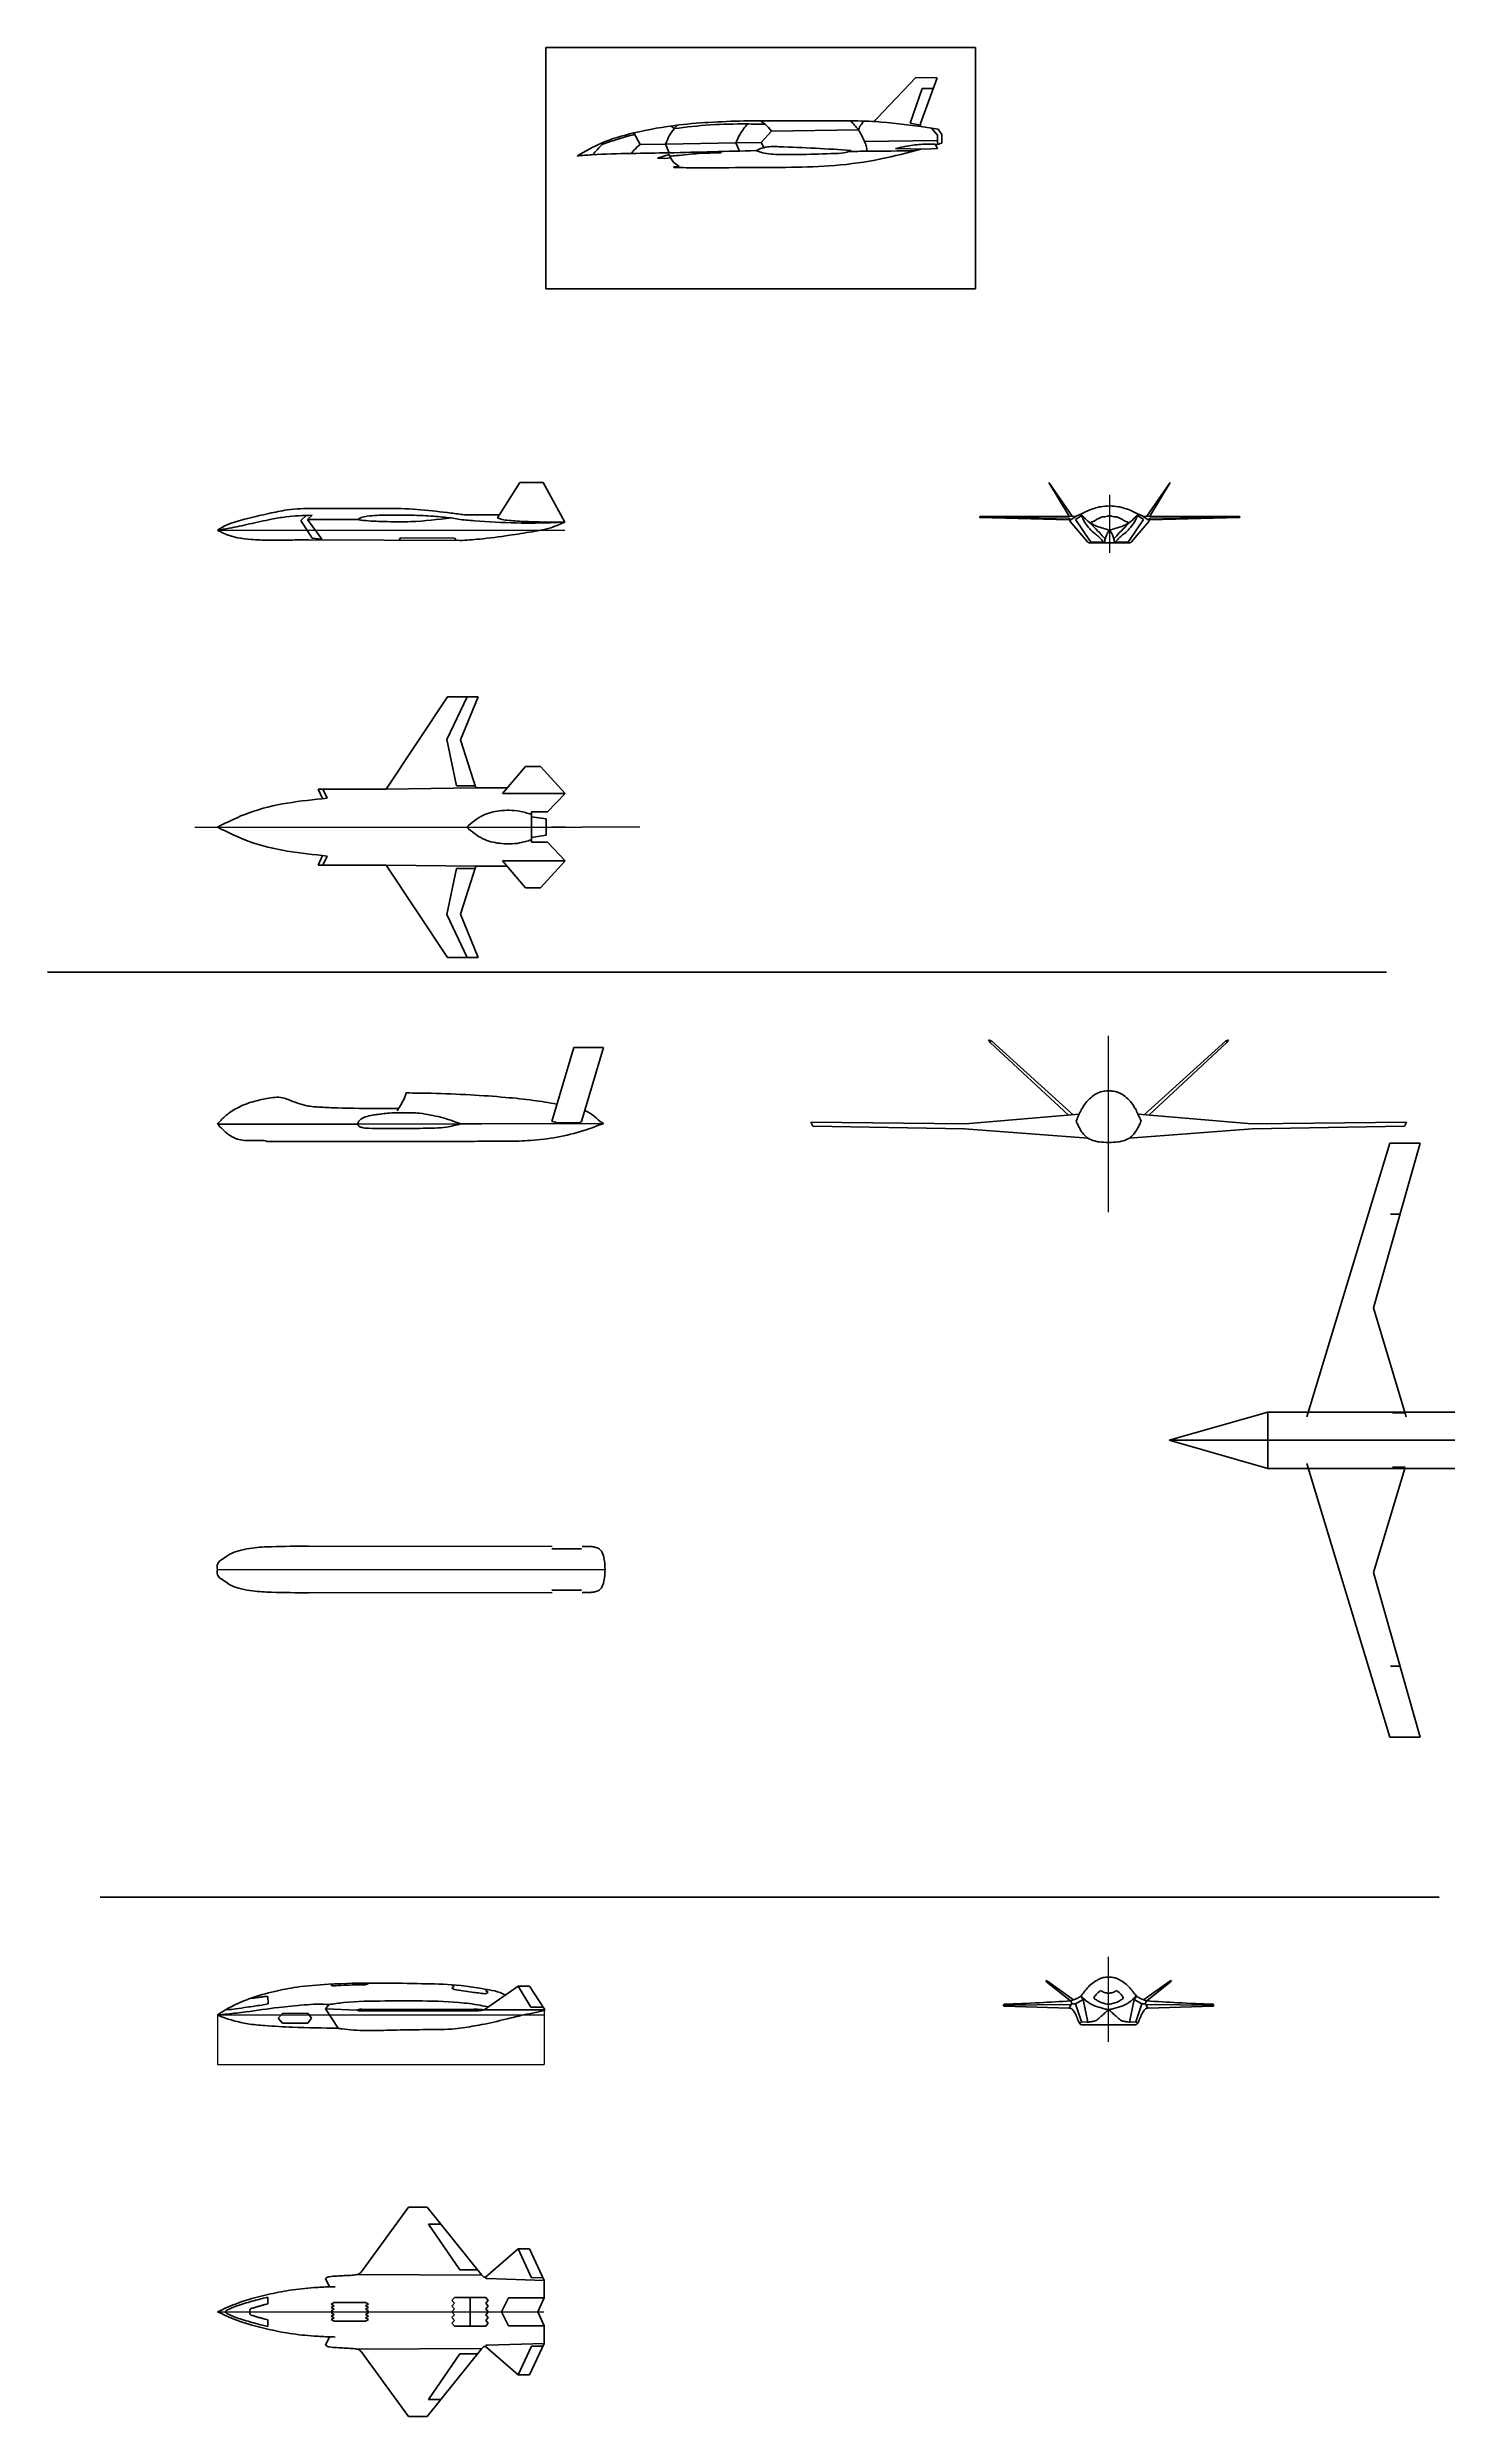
# Model space of a CAD drawing. Header units: millimetres. Extents: x -985956116104 to 1932156, y -552630487266 to 633586.
# Drawn here: x 61981 to 109115, y -51992 to 27795 of the extents above; entities that cross this region are included whole.
import ezdxf

# ---------------------------------------------------------------- set-up
doc = ezdxf.new("R2010")
doc.units = ezdxf.units.MM
doc.linetypes.add('CENTER', pattern=[2, 1.25, -0.25, 0.25, -0.25])
for name, color, linetype, lineweight in [('_axes (Оси)', 6, 'CENTER', 30), ('_basic (Основной)', 4, 'Continuous', 60), ('_contour (Тонкий)', 7, 'Continuous', 30), ('_ОСНОВНОЙ', 4, 'Continuous', 60)]:
    doc.layers.add(name, color=color, linetype=linetype, lineweight=lineweight)
doc.styles.add('ESKD', font='eskd.shx', dxfattribs={"oblique": 15, "height": 5})
doc.dimstyles.new('ESKD', dxfattribs={"dimtxt": 5, "dimasz": 5, "dimexe": 2, "dimexo": 0, "dimgap": 2, "dimtad": 1, "dimtoh": 1, "dimzin": 12, "dimdsep": 46, "dimtxsty": 'ESKD', "dimblk1": 'OPEN', "dimblk2": 'OPEN', "dimsah": 1, "dimcen": 5, "dimclrd": 256, "dimclre": 256, "dimclrt": 2, "dimadec": 0, "dimazin": 0, "dimtfac": 1, "dimtmove": 0, "dimatfit": 3, "dimldrblk": 'OPEN', "dimfxl": 1, "dimtolj": 1, "dimtzin": 12, "dimlwd": -1, "dimlwe": -1, "dimarcsym": 0})
picture_1 = doc.add_image_def('image1.jpg', size_in_pixel=(1024, 576))

# ---------------------------------------------------------------- blocks, each defined once
blk = doc.blocks.new('_OPEN')
at = {"color": 0, "linetype": 'ByBlock'}
for p, q in [((-1, 0), (0, 0)), ((0, 0), (-1, 0)), ((0, 0), (-1, 0))]:
    blk.add_line(p, q, dxfattribs=at)
blk = doc.blocks.new('*D269')
at = {"layer": '_contour (Тонкий)', "transparency": 16777216}
for p, q in [((67704, 1537), (78965, 1537)), ((79424, 1537), (78961, 1537)), ((78963, 1547), (78969, 1547)), ((78963, 1542), (78963, 1547)), ((78963, 1537), (78963, 1537)), ((78963, 1532), (78963, 1527))]:
    blk.add_line(p, q, dxfattribs=at)
at = {"layer": 'Defpoints', "color": 0, "transparency": 16777216}
for p in [(67704, 1537), (78963, 1537), (79424, 1537)]:
    blk.add_point(p, dxfattribs=at)
at = {"layer": '_contour (Тонкий)', "transparency": 16777216, "xscale": 5, "yscale": 5, "zscale": 5}
for rotation in [270, 90]:
    blk.add_blockref('_OPEN', (78963, 1537), dxfattribs=dict(at, rotation=rotation))
at = {"layer": '_contour (Тонкий)', "color": 2, "transparency": 16777216, "insert": (78967, 1552), "char_height": 5, "attachment_point": 5, "style": 'ESKD'}
blk.add_mtext('\\A1;0', dxfattribs=at)
blk = doc.blocks.new('*D580')
at = {"layer": '_contour (Тонкий)', "transparency": 16777216}
for p, q in [((67704, -38464), (67704, -40132)), ((78707, -38321), (78707, -40132)), ((67709, -40130), (78702, -40130))]:
    blk.add_line(p, q, dxfattribs=at)
at = {"layer": 'Defpoints', "color": 0, "transparency": 16777216}
for p in [(67704, -38464), (78707, -38321), (78707, -40130)]:
    blk.add_point(p, dxfattribs=at)
at = {"layer": '_contour (Тонкий)', "transparency": 16777216, "xscale": 5, "yscale": 5, "zscale": 5, "rotation": 180}
blk.add_blockref('_OPEN', (67704, -40130), dxfattribs=at)
at = {"layer": '_contour (Тонкий)', "transparency": 16777216, "xscale": 5, "yscale": 5, "zscale": 5}
blk.add_blockref('_OPEN', (78707, -40130), dxfattribs=at)
at = {"layer": '_contour (Тонкий)', "color": 2, "transparency": 16777216, "insert": (73205, -40126), "char_height": 5, "attachment_point": 5, "style": 'ESKD'}
blk.add_mtext('\\A1;11002.22', dxfattribs=at)

msp = doc.modelspace()

# ---------------------------------------------------------------- linework, layer by layer
at = {"layer": '_axes (Оси)', "transparency": 33554687}
for p, q in [((97734.313, 12725.638), (97734.313, 10770.429)), ((67704.313, 11537.036), (79404.331, 11537.036)), ((66943.143, 1537.036), (79966.093, 1537.036)), ((81921.302, 1537.036), (79966.093, 1537.036)), ((97704.313, -11433.128), (97704.313, -5493.693)), ((67704.313, -8463.41), (80704.299, -8444.346)), ((67704.313, -23463.857), (80752.136, -23463.857)), ((67704.313, -23463.857), (80752.136, -23463.857)), ((97704.313, -39382.533), (97704.313, -36508.941)), ((67704.313, -38463.857), (78710.665, -38463.857)), ((67704.313, -48464.304), (78704.392, -48464.304))]:
    msp.add_line(p, q, dxfattribs=at)
at = {"layer": '_basic (Основной)', "transparency": 33554687}
for p, q in [((91219.917, 26777.092), (89896.498, 25399.404)), ((91427.188, 26407.849), (91026.433, 25245.862)), ((91937.343, 26771.285), (91219.917, 26777.092)), ((91937.343, 26771.285), (91376.783, 25228.347)), ((91805.304, 26407.849), (91427.188, 26407.849)), ((81931.715, 24524.841), (81718.069, 24913.682)), ((86008.826, 24588.747), (86357.003, 24976.93)), ((86357.003, 24976.93), (89281.64, 25020.609)), ((89896.498, 25399.404), (89799.937, 25298.883)), ((91026.433, 25245.862), (91376.783, 25177.659)), ((91376.783, 25228.347), (91376.783, 25126.97)), ((91939.184, 24842.636), (91737.74, 25075.636)), ((91939.184, 24664.108), (91939.184, 24842.636)), ((92090.819, 24859.77), (91968.761, 25042.44)), ((92084.942, 24570.297), (92090.819, 24859.77)), ((80652.82, 24519.629), (80630.685, 24570.261)), ((81931.715, 24524.841), (82792.179, 24538.328)), ((82909.617, 24185.919), (82520.841, 24067.597)), ((82520.841, 24067.597), (82769.25, 24058.554)), ((82769.25, 24058.554), (82962.836, 24079.99)), ((82792.179, 24538.328), (85151.578, 24575.31)), ((82792.179, 24538.328), (82910.613, 24245.684)), ((83980.415, 24226.788), (83980.081, 24269.348)), ((85151.578, 24575.31), (86008.826, 24588.747)), ((85281.833, 24304.975), (85151.578, 24575.31)), ((86008.826, 24588.747), (86101.509, 24418.094)), ((89486.19, 24620.559), (91939.184, 24664.108)), ((90525.32, 24388.674), (91544.047, 24366.78)), ((91544.047, 24366.78), (91941.863, 24392.386)), ((91941.863, 24392.386), (91869.081, 24539.931)), ((91939.184, 24664.108), (91939.184, 24528.317)), ((83243.466, 23785.263), (83066.257, 23769.747)), ((83066.257, 23769.747), (83067.882, 23751.185)), ((77889.713, 13136.327), (77128.669, 11954.24)), ((78665.614, 13137.65), (77889.713, 13136.327)), ((79404.331, 11810.036), (78665.137, 13137.65)), ((95692.425, 13136.989), (96380.079, 12003.895)), ((95692.425, 13136.989), (96477.219, 12004.188)), ((99776.201, 13136.989), (98991.407, 12004.188)), ((99776.201, 13136.989), (99088.547, 12003.895)), ((70512.176, 11862.346), (70690.52, 12031.92)), ((70888.278, 12037.946), (70736.337, 11891.834)), ((70935.533, 12271.285), (72926.452, 12271.285)), ((96375.376, 11936.862), (93341.922, 11979.17)), ((96614.033, 12004.601), (93365.756, 11994.801)), ((96775.018, 12021.632), (96585.178, 11895.017)), ((98693.608, 12021.632), (98883.448, 11895.017)), ((98854.593, 12004.601), (102102.87, 11994.801)), ((99093.25, 11936.862), (102126.704, 11979.17)), ((102126.704, 11979.17), (102097.005, 11958.966)), ((102102.87, 11994.801), (102126.704, 11979.17)), ((67704.313, 11537.036), (67734.313, 11537.036)), ((70897.329, 11267.613), (70512.176, 11862.346)), ((70736.337, 11891.834), (71217.845, 11232.73)), ((70736.337, 11891.834), (72420.812, 11891.834)), ((70773.327, 11210.741), (75867.066, 11186.106)), ((71217.845, 11232.73), (70897.329, 11267.613)), ((73866.576, 11277.194), (73819.188, 11196.01)), ((75689.014, 11272.248), (73866.576, 11277.194)), ((75810.515, 11902.754), (75571.016, 11947.474)), ((75749.781, 11186.673), (75689.014, 11272.248)), ((93371.621, 11958.966), (96380.656, 11886.702)), ((96400.185, 11907.248), (96375.376, 11936.862)), ((96380.656, 11886.702), (96400.185, 11907.248)), ((96380.656, 11886.702), (96405.565, 11860.231)), ((96415.192, 11828.5), (96994.142, 11140.859)), ((96585.178, 11895.017), (97065.902, 11199.989)), ((97065.902, 11199.989), (97112.758, 11132.244)), ((98402.724, 11199.989), (98355.868, 11132.244)), ((98883.448, 11895.017), (98402.724, 11199.989)), ((99053.434, 11828.5), (98474.484, 11140.859)), ((99087.971, 11886.702), (99063.061, 11860.231)), ((99068.441, 11907.248), (99093.25, 11936.862)), ((99087.971, 11886.702), (99068.441, 11907.248)), ((102097.005, 11958.966), (99087.971, 11886.702)), ((97074.496, 11108.328), (97734.313, 11108.328)), ((97112.758, 11132.244), (97539.481, 11132.244)), ((98394.13, 11108.328), (97734.313, 11108.328)), ((98355.868, 11132.244), (97929.145, 11132.244)), ((73385.208, 2816.351), (75449.808, 5928.38)), ((75429.188, 4483.08), (76114.202, 5928.38)), ((75449.808, 5928.38), (76476.186, 5928.38)), ((76476.186, 5928.38), (75886.897, 4471.837)), ((75429.188, 4483.08), (75748.861, 2929.441)), ((75886.897, 4471.837), (76398.135, 2855.191)), ((77298.069, 2673.051), (78073.074, 3578.925)), ((78073.074, 3578.925), (78585.148, 3578.925)), ((78585.148, 3578.925), (79415.217, 2673.051)), ((71254.202, 2816.351), (71091.619, 2816.351)), ((71241.061, 2494.542), (71091.619, 2816.351)), ((71396.175, 2510.738), (71254.202, 2816.351)), ((71254.202, 2816.351), (73385.208, 2816.351)), ((73385.208, 2816.351), (76398.135, 2855.191)), ((75748.861, 2929.441), (76374.655, 2929.441)), ((76398.135, 2855.191), (77453.896, 2855.191)), ((79415.217, 2673.051), (77298.069, 2673.051)), ((79415.217, 2673.051), (78811.244, 2045.641)), ((78275.59, 1883.743), (78275.59, 2045.641)), ((78811.244, 2045.641), (78275.59, 2045.641)), ((78766.68, 1812.134), (78275.59, 1883.743)), ((78275.59, 1883.743), (78275.59, 1537.036)), ((78766.68, 1812.134), (78766.68, 1537.036)), ((78275.59, 1190.329), (78275.59, 1537.036)), ((78766.68, 1261.938), (78275.59, 1190.329)), ((78275.59, 1190.329), (78275.59, 1028.431)), ((78811.244, 1028.431), (78275.59, 1028.431)), ((78766.68, 1261.938), (78766.68, 1537.036)), ((79415.217, 401.022), (78811.244, 1028.431)), ((71241.061, 579.53), (71091.619, 257.722)), ((71254.202, 257.722), (71091.619, 257.722)), ((71396.175, 563.334), (71254.202, 257.722)), ((71254.202, 257.722), (73385.208, 257.722)), ((73385.208, 257.722), (75449.808, -2854.308)), ((73385.208, 257.722), (76398.135, 218.882)), ((75429.188, -1409.007), (75748.861, 144.632)), ((75748.861, 144.632), (76374.655, 144.632)), ((75886.897, -1397.764), (76398.135, 218.882)), ((76398.135, 218.882), (77453.896, 218.882)), ((77298.069, 401.022), (78073.074, -504.852)), ((79415.217, 401.022), (77298.069, 401.022)), ((78585.148, -504.852), (79415.217, 401.022)), ((78073.074, -504.852), (78585.148, -504.852)), ((75429.188, -1409.007), (76114.202, -2854.308)), ((76476.186, -2854.308), (75886.897, -1397.764)), ((75449.808, -2854.308), (76476.186, -2854.308)), ((61981.316, -3347.029), (107054.235, -3347.029)), ((78962.98, -8376.26), (79696.95, -5890.17)), ((79696.95, -5890.17), (80705.479, -5890.17)), ((80705.479, -5890.17), (79964.214, -8380.942)), ((93665.184, -5625.085), (93771.709, -5676.003)), ((93665.184, -5625.085), (93720.206, -5720.659)), ((93720.206, -5720.659), (96353.236, -8161.575)), ((93771.709, -5676.003), (96507.445, -8148.439)), ((101636.917, -5676.003), (98901.181, -8148.439)), ((101688.42, -5720.659), (99055.39, -8161.575)), ((101743.443, -5625.085), (101636.917, -5676.003)), ((101743.443, -5625.085), (101688.42, -5720.659)), ((67704.313, -8463.41), (72429.711, -8470.199)), ((75892.128, -8459.149), (80704.299, -8444.346)), ((87678.683, -8396.07), (92882.203, -8457.259)), ((87742.781, -8530.751), (87678.683, -8396.07)), ((87742.781, -8530.751), (92856.186, -8628.27)), ((92856.186, -8628.27), (97014.171, -8942.244)), ((92882.203, -8457.259), (96712.92, -8130.935)), ((102552.44, -8628.27), (98394.455, -8942.244)), ((102526.423, -8457.259), (98695.706, -8130.935)), ((107729.943, -8396.07), (102526.423, -8457.259)), ((107665.845, -8530.751), (102552.44, -8628.27)), ((107665.845, -8530.751), (107729.943, -8396.07)), ((69379.562, -9051.04), (76249.957, -9047.467)), ((104379.994, -18326.927), (107164.828, -9108.382)), ((108189.165, -9108.382), (106624.69, -14649.811)), ((107164.828, -9108.382), (108189.165, -9108.382)), ((107197.338, -11494.553), (107515.493, -11494.553)), ((106624.69, -14649.811), (107720.447, -18324.057)), ((107256.445, -18193.639), (107681.553, -18193.639)), ((104379.994, -19889.836), (107164.828, -29108.382)), ((106624.69, -23566.953), (107669.8, -20062.534)), ((107256.445, -20023.124), (107681.553, -20023.124)), ((70783.68, -22679.532), (78973.207, -22690.31)), ((78956.131, -22767.357), (79964.214, -22767.357)), ((80268.772, -22692.015), (79980.88, -22692.204)), ((108189.165, -29108.382), (106624.69, -23566.953)), ((70783.68, -24248.182), (78973.207, -24237.404)), ((78956.131, -24160.357), (79964.214, -24160.357)), ((80268.772, -24235.699), (79980.88, -24235.51)), ((107197.338, -26722.21), (107515.493, -26722.21)), ((107164.828, -29108.382), (108189.165, -29108.382)), ((63761.347, -34497.566), (108834.265, -34497.566)), ((71524.047, -37464.63), (71587.763, -37425.593)), ((71589.701, -37490.557), (71524.047, -37464.63)), ((72777.232, -37421.683), (72668.946, -37392.019)), ((72674.414, -37451.047), (72777.232, -37421.683)), ((75594.805, -37547.75), (75673.302, -37494.367)), ((75673.302, -37494.367), (75596.061, -37450.788)), ((95586.827, -37305.928), (95618.186, -37355.546)), ((95586.827, -37305.928), (95645.812, -37332.614)), ((95618.186, -37355.546), (96418.004, -37992.509)), ((95645.812, -37332.614), (96526.081, -37959.534)), ((99762.814, -37332.614), (98882.545, -37959.534)), ((99790.44, -37355.546), (98990.622, -37992.509)), ((99821.799, -37305.928), (99762.814, -37332.614)), ((99821.799, -37305.928), (99790.44, -37355.546)), ((69400.239, -37842.541), (69407.773, -38091.08)), ((71463.434, -38116.237), (71346.119, -38264.573)), ((71346.119, -38264.573), (71770.752, -38916.327)), ((72413.949, -38302.324), (71346.119, -38264.573)), ((75668.179, -37611.25), (75594.805, -37547.75)), ((77833.41, -37501.354), (76685.827, -38293.547)), ((76685.827, -38293.547), (78723.881, -38295.67)), ((76719.782, -37752.66), (76817.295, -37712.825)), ((76733.24, -37630.876), (76790.34, -37608.905)), ((76817.295, -37712.825), (76733.24, -37630.876)), ((78206.568, -37501.354), (77833.41, -37501.354)), ((78255.049, -38200.323), (77833.41, -37501.354)), ((78710.665, -38265.708), (78206.568, -37501.354)), ((78667.543, -38200.323), (78255.049, -38200.323)), ((78667.543, -38200.323), (78667.543, -38200.323)), ((96448.46, -38113.107), (94168.541, -38138.84)), ((94188.924, -38174.009), (96379.019, -38235.347)), ((96448.46, -38113.107), (96379.019, -38235.347)), ((96475.896, -38092.988), (96448.46, -38113.107)), ((96584.344, -38092.988), (96475.896, -38092.988)), ((96584.344, -38092.988), (96847.164, -37950.17)), ((96584.344, -38092.988), (96791.452, -38692.094)), ((96847.164, -37950.17), (97002.425, -38705.59)), ((98561.462, -37950.17), (98406.201, -38705.59)), ((98824.282, -38092.988), (98561.462, -37950.17)), ((98824.282, -38092.988), (98617.174, -38692.094)), ((98824.282, -38092.988), (98932.73, -38092.988)), ((98932.73, -38092.988), (98960.166, -38113.107)), ((98960.166, -38113.107), (101240.085, -38138.84)), ((98960.166, -38113.107), (99029.607, -38235.347)), ((101219.702, -38174.009), (99029.607, -38235.347)), ((69892.41, -38416.12), (69750.386, -38579.219)), ((69893.615, -38741.261), (69750.386, -38579.219)), ((70743.513, -38409.812), (69892.41, -38416.12)), ((70744.741, -38741.261), (69893.615, -38741.261)), ((70743.513, -38409.812), (70874.374, -38575.054)), ((70744.741, -38741.261), (70874.374, -38575.054)), ((96791.452, -38692.094), (96733.22, -38756.493)), ((96791.452, -38692.094), (96981.894, -38707.413)), ((96840.083, -38803.528), (97704.313, -38803.528)), ((98568.543, -38803.528), (97704.313, -38803.528)), ((98617.174, -38692.094), (98426.732, -38707.413)), ((98617.174, -38692.094), (98675.407, -38756.493)), ((72548.143, -47132.725), (74131.526, -44936.175)), ((74131.526, -44936.175), (74763.577, -44936.175)), ((74763.577, -44936.175), (76609.827, -47230.983)), ((74810.88, -45512.608), (75223.096, -45507.337)), ((75863.391, -47052.94), (74810.88, -45512.608)), ((75863.391, -47052.94), (76461.308, -47046.38)), ((76728.696, -47300.254), (77825.98, -46341.939)), ((77825.98, -46341.939), (78211.444, -46341.939)), ((77825.98, -46341.939), (78280.142, -47314.043)), ((78211.444, -46341.939), (78704.392, -47403.111)), ((71337.878, -47341.089), (71476.594, -47622.447)), ((72393.003, -47211.253), (76609.827, -47230.983)), ((76788.109, -47346.16), (78704.392, -47403.111)), ((78280.142, -47314.043), (78659.435, -47306.332)), ((78704.392, -47403.111), (78704.392, -47992.947)), ((69399.088, -47972.614), (69404.658, -48192.002)), ((71633.117, -48149.688), (71535.054, -48206.02)), ((71633.117, -48262.352), (71535.054, -48206.02)), ((71633.117, -48262.352), (71535.054, -48318.684)), ((71633.117, -48375.016), (71535.054, -48318.684)), ((71633.117, -48375.016), (71535.054, -48431.348)), ((71592.424, -48464.304), (71535.054, -48431.348)), ((71592.424, -48464.304), (71535.054, -48497.26)), ((71633.117, -48553.592), (71535.054, -48497.26)), ((71633.117, -48553.592), (71535.054, -48609.924)), ((71633.117, -48666.256), (71535.054, -48609.924)), ((71633.117, -48666.256), (71535.054, -48722.588)), ((72692.865, -48149.688), (71633.117, -48149.688)), ((72692.865, -48149.688), (72790.928, -48206.02)), ((72692.865, -48262.352), (72790.928, -48206.02)), ((72692.865, -48262.352), (72790.928, -48318.684)), ((72692.865, -48375.016), (72790.928, -48318.684)), ((72692.865, -48375.016), (72790.928, -48431.348)), ((72692.865, -48553.592), (72790.928, -48497.26)), ((72692.865, -48553.592), (72790.928, -48609.924)), ((72692.865, -48666.256), (72790.928, -48609.924)), ((72692.865, -48666.256), (72790.928, -48722.588)), ((72733.558, -48464.304), (72790.928, -48431.348)), ((72733.558, -48464.304), (72790.928, -48497.26)), ((75593.933, -48464.304), (75680.672, -48365.046)), ((75593.933, -48464.304), (75680.672, -48563.562)), ((75594.019, -48080.443), (75680.672, -47985.575)), ((75594.019, -48080.443), (75680.672, -48175.311)), ((75594.019, -48270.178), (75680.672, -48175.311)), ((75594.019, -48270.178), (75680.672, -48365.046)), ((75594.019, -48658.429), (75680.672, -48563.562)), ((75594.019, -48658.429), (75680.672, -48753.297)), ((76735.044, -47985.575), (75680.672, -47985.575)), ((76207.858, -47985.575), (76207.858, -48464.304)), ((76207.858, -48943.033), (76207.858, -48464.304)), ((76821.696, -48080.443), (76735.044, -47985.575)), ((76821.696, -48080.443), (76735.044, -48175.311)), ((76821.696, -48270.178), (76735.044, -48175.311)), ((76821.696, -48270.178), (76735.044, -48365.046)), ((76821.782, -48464.304), (76735.044, -48365.046)), ((76821.782, -48464.304), (76735.044, -48563.562)), ((76821.696, -48658.429), (76735.044, -48563.562)), ((76821.696, -48658.429), (76735.044, -48753.297)), ((77499.553, -47992.947), (77264.145, -48464.304)), ((77499.553, -48935.661), (77264.145, -48464.304)), ((78704.392, -47992.947), (77499.553, -47992.947)), ((78704.392, -47992.947), (78491.758, -48464.304)), ((78704.392, -48935.661), (78491.758, -48464.304)), ((69399.088, -48955.994), (69404.658, -48736.606)), ((71337.878, -49587.518), (71476.594, -49306.161)), ((71633.117, -48778.92), (71535.054, -48722.588)), ((72692.865, -48778.92), (71633.117, -48778.92)), ((72692.865, -48778.92), (72790.928, -48722.588)), ((75594.019, -48848.165), (75680.672, -48753.297)), ((75594.019, -48848.165), (75680.672, -48943.033)), ((76735.044, -48943.033), (75680.672, -48943.033)), ((76821.696, -48848.165), (76735.044, -48753.297)), ((76821.696, -48848.165), (76735.044, -48943.033)), ((78704.392, -48935.661), (77499.553, -48935.661)), ((78704.392, -49525.497), (78704.392, -48935.661)), ((72393.003, -49717.355), (76609.827, -49697.624)), ((72548.143, -49795.882), (74131.526, -51992.433)), ((74763.577, -51992.433), (76609.827, -49697.624)), ((75863.391, -49875.668), (74810.88, -51416)), ((75863.391, -49875.668), (76461.308, -49882.227)), ((76728.696, -49628.354), (77825.98, -50586.669)), ((76788.109, -49582.447), (78704.392, -49525.497)), ((77825.98, -50586.669), (78280.142, -49614.565)), ((78211.444, -50586.669), (78704.392, -49525.497)), ((78280.142, -49614.565), (78659.435, -49622.276)), ((77825.98, -50586.669), (78211.444, -50586.669)), ((74810.88, -51416), (75223.096, -51421.271)), ((74131.526, -51992.433), (74763.577, -51992.433))]:
    msp.add_line(p, q, dxfattribs=at)
for points in [[(79819.756, 24141.37), (80630.986, 24570.392), (81713.906, 24912.696), (83239.397, 25182.846), (85574.762, 25324.965)], [(85574.762, 25324.965), (87126.925, 25319.158), (88900.374, 25322.109), (89875.025, 25294.504), (91380.173, 25126.493), (91968.761, 25042.44)], [(79819.756, 24141.37), (80311.615, 24177.599), (81630.242, 24223.791), (82909.942, 24245.671), (85842.836, 24321.374)], [(83243.466, 23785.263), (83072.812, 23920.338), (82909.617, 24185.919)], [(85842.836, 24321.374), (86093.506, 24415.994), (86608.634, 24450.548), (89040.74, 24325.658)], [(85842.836, 24321.374), (86051.69, 24247.792), (86636.436, 24190.393), (87390.705, 24188.203), (88495.324, 24221.044), (88892.463, 24264.165), (89040.74, 24325.658)], [(90525.32, 24388.674), (91051.523, 24493.002), (91586.993, 24536.885), (91869.081, 24539.931)], [(67704.313, 11537.036), (67851.395, 11628.458), (68726.863, 11932.004), (69434.649, 12097.758), (70054.6, 12216.907), (70935.533, 12271.285)], [(67704.313, 11537.036), (68099.237, 11599.834), (68779.482, 11745.672), (69525.543, 11903.326), (70008.225, 11984.098), (70888.278, 12037.946)], [(72420.812, 11891.834), (72543.482, 11959.436), (72747.751, 12008.92)], [(72747.751, 12008.92), (73054.235, 12032.339), (73828.1, 12045.93), (74632.566, 12025), (74974.251, 12004.221), (75571.016, 11947.474)], [(72926.452, 12271.285), (73488.815, 12270.394), (74555.199, 12224.301), (75567.762, 12110.53), (76020.874, 12055.574)], [(76020.874, 12055.574), (76207.725, 12052.49), (77209.058, 12049.539)], [(96414.96, 11872.497), (96615.712, 12005.523), (96769.043, 12079.894), (97043.719, 12210.339), (97276.809, 12288.679), (97440.637, 12325.945), (97734.313, 12353.437)], [(97539.481, 11132.244), (97448.337, 11233.639), (97358.504, 11326.039), (97234.574, 11422.371), (97069.259, 11579.335), (96925.002, 11761.514), (96850.755, 11898.914), (96807.478, 11988.693), (96777.315, 12019.493), (96760.267, 12039.808), (96756.988, 12058.156), (96769.043, 12079.894)], [(97734.313, 11537.036), (97520.209, 11601.362), (97097.027, 11773.574), (96769.043, 12079.894)], [(97100.193, 11771.552), (97101.156, 11792.606), (97114.161, 11804.345), (97159.469, 11820.696), (97209.811, 11837.886), (97283.646, 11880.232), (97437.761, 11966.724), (97456.22, 11975.109), (97514.533, 11981.398), (97574.524, 11983.494), (97663.881, 12008.231), (97694.725, 12013.852), (97716.959, 12019.302), (97734.313, 12019.302)], [(99053.667, 11872.497), (98852.914, 12005.523), (98699.583, 12079.894), (98424.907, 12210.339), (98191.817, 12288.679), (98027.989, 12325.945), (97734.313, 12353.437)], [(97734.313, 11537.036), (97948.417, 11601.362), (98371.599, 11773.574), (98699.583, 12079.894)], [(98368.433, 11771.552), (98367.47, 11792.606), (98354.465, 11804.345), (98309.157, 11820.696), (98258.815, 11837.886), (98184.98, 11880.232), (98030.865, 11966.724), (98012.406, 11975.109), (97954.093, 11981.398), (97894.102, 11983.494), (97804.745, 12008.231), (97773.901, 12013.852), (97751.667, 12019.302), (97734.313, 12019.302)], [(97929.145, 11132.244), (98020.289, 11233.639), (98110.122, 11326.039), (98234.052, 11422.371), (98399.367, 11579.335), (98543.625, 11761.514), (98617.871, 11898.914), (98661.148, 11988.693), (98691.311, 12019.493), (98708.36, 12039.808), (98711.638, 12058.156), (98699.583, 12079.894)], [(67704.313, 11537.036), (67926.611, 11423.514), (68845.539, 11222.283), (69407.516, 11198.878), (70160.524, 11203.911), (70773.327, 11210.741)], [(72420.812, 11891.834), (72613.141, 11865.976), (73304.855, 11826.745), (74219.646, 11826.2), (75571.016, 11947.474)], [(79404.331, 11810.036), (79062.55, 11794.305), (77767.246, 11780.157), (76353.174, 11853.237), (75810.515, 11902.754)], [(75867.066, 11186.106), (76524.432, 11236.277), (77533.552, 11364.084), (78305.098, 11485.14), (79013.753, 11648.757), (79404.331, 11810.036)], [(77128.669, 11954.24), (77249.271, 11908.166), (77452.109, 11871.781), (78006.015, 11830.199), (79404.331, 11810.036)], [(96414.96, 11872.497), (96406.713, 11862.782), (96404.4, 11847.76), (96415.192, 11828.5)], [(97114.424, 11739.43), (97105.493, 11753.258), (97100.193, 11771.552)], [(97587.616, 11240.584), (97453.845, 11388.243), (97212.257, 11642.654), (97114.424, 11739.43)], [(97734.313, 11537.036), (97700.272, 11496.197), (97623.216, 11342.814), (97587.616, 11240.584), (97570.349, 11108.328)], [(97734.313, 11537.036), (97768.354, 11496.197), (97845.411, 11342.814), (97881.01, 11240.584), (97898.277, 11108.328)], [(97881.01, 11240.584), (98014.782, 11388.243), (98256.369, 11642.654), (98354.202, 11739.43)], [(98354.202, 11739.43), (98363.134, 11753.258), (98368.433, 11771.552)], [(99053.667, 11872.497), (99061.913, 11862.782), (99064.226, 11847.76), (99053.434, 11828.5)], [(96994.142, 11140.859), (97011.303, 11126.151), (97043.481, 11112.203), (97074.496, 11108.328)], [(98474.484, 11140.859), (98457.323, 11126.151), (98425.145, 11112.203), (98394.13, 11108.328)], [(67704.313, 1537.036), (68768.154, 2018.114), (71396.175, 2510.738)], [(76096.724, 1537.036), (76641.93, 1930.037), (77197.132, 2083.052), (77872.269, 2071.06), (78275.59, 1964.692)], [(67704.313, 1537.036), (68768.154, 1055.958), (71396.175, 563.334)], [(76096.724, 1537.036), (76641.93, 1144.036), (77197.132, 991.02), (77872.269, 1003.012), (78275.59, 1109.38)], [(67704.313, -8463.41), (67953.38, -8208.472), (68367.414, -7925.036), (68903.712, -7710.245), (69369.709, -7605.86), (69898.477, -7577.495), (70089.294, -7641.732), (70712.633, -7846.486), (71182.647, -7896.67)], [(71182.647, -7896.67), (71749.089, -7922.281), (73202.742, -7938.387), (73799.029, -7944.829)], [(73754.893, -8022.643), (73799.029, -7944.829), (73925.862, -7730.273), (74061.37, -7415.122)], [(74061.37, -7415.122), (74899.716, -7428.729), (76222.482, -7480.571), (77406.657, -7564.826), (78343.616, -7665.269), (79115.965, -7791.701)], [(97704.313, -7343.056), (97540.145, -7357.736), (97331.24, -7419.717), (97150.079, -7535.525), (96972.183, -7708.42), (96839.577, -7890.085), (96764.501, -8023.834), (96673.105, -8219.565), (96607.822, -8367.994)], [(97704.313, -7343.056), (97868.481, -7357.736), (98077.386, -7419.717), (98258.547, -7535.525), (98436.443, -7708.42), (98569.05, -7890.085), (98644.125, -8023.834), (98735.521, -8219.565), (98800.804, -8367.994)], [(67704.313, -8463.41), (67875.39, -8639.578), (68093.474, -8824.94), (68317.673, -8947.156), (68552.063, -9008.264), (68664.163, -9014.375), (68894.476, -9016.412), (69226.699, -9018.449), (69324.531, -9028.634), (69379.562, -9051.04)], [(72429.711, -8470.199), (72439.478, -8409.984), (72506.22, -8324.606), (72614.342, -8252.568), (72873.301, -8173.86), (73054.839, -8143.178), (73255.065, -8119.165), (73489.959, -8094.282), (73825.271, -8090.013), (74239.605, -8085.744), (74511.753, -8099.305), (74873.08, -8159.221), (75215.799, -8229.864), (75892.128, -8459.149)], [(72429.711, -8470.199), (72460.077, -8526.122), (72547.381, -8572.791), (72795.081, -8607.286), (73207.236, -8617.431), (73769.636, -8617.431), (74634.967, -8607.261), (75415.002, -8564.662), (75892.128, -8459.149)], [(76249.957, -9047.467), (77119.562, -9041.365), (77861.933, -9034.77), (78242.374, -9014.901), (79143.117, -8906.086), (80034.516, -8681.76), (80704.299, -8444.346)], [(79964.214, -8380.942), (79916.857, -8411.18), (79831.351, -8425.641), (79655.077, -8426.956), (79418.292, -8426.956), (79249.911, -8424.326), (78962.98, -8376.26)], [(80704.299, -8444.346), (80588.076, -8372.818), (80335.91, -8158.386), (80073.953, -8012.203)], [(96607.822, -8367.994), (96681.503, -8515.187), (96762.796, -8668.419), (96857.544, -8804.594), (96952.215, -8897.151), (97029.392, -8951.656), (97225.937, -9031.872), (97385.436, -9065.81), (97704.313, -9079.179)], [(98800.804, -8367.994), (98727.123, -8515.187), (98645.83, -8668.419), (98551.082, -8804.594), (98456.411, -8897.151), (98379.234, -8951.656), (98182.689, -9031.872), (98023.19, -9065.81), (97704.313, -9079.179)], [(67704.313, -23463.857), (67704.313, -23281.58), (67914.418, -23091.957), (68198.678, -22910.581), (68503.537, -22811.648), (68886.67, -22741.571), (69525.225, -22696.226), (70783.68, -22679.532)], [(80268.772, -22692.015), (80404.588, -22710.153), (80549.172, -22767.332), (80682.358, -22949.531), (80735.433, -23186.867), (80752.136, -23463.857)], [(67704.313, -23463.857), (67704.313, -23646.135), (67914.418, -23835.757), (68198.678, -24017.134), (68503.537, -24116.066), (68886.67, -24186.144), (69525.225, -24231.488), (70783.68, -24248.182)], [(80268.772, -24235.699), (80404.588, -24217.561), (80549.172, -24160.382), (80682.358, -23978.184), (80735.433, -23740.847), (80752.136, -23463.857)], [(67704.313, -38463.857), (67996.591, -38284.718), (68795.481, -37914.757), (69633.714, -37672.606), (70374.603, -37530.314), (71446.283, -37432.956), (73044.853, -37389.859), (74442.799, -37410.363), (75587.539, -37450.139), (76850.444, -37619.572), (77224.559, -37714.984), (77405.77, -37804.552)], [(72674.414, -37451.047), (72332.326, -37452.764), (71969.607, -37466.507), (71589.701, -37490.557)], [(97704.313, -37192.8), (97610.966, -37195.017), (97524.452, -37209.204), (97374.425, -37261.131), (97237.244, -37344.121), (97063.638, -37478.614), (96926.036, -37632.602), (96869.249, -37704.423), (96803.952, -37791.923), (96748.808, -37845.615), (96633.422, -37913.289), (96550.131, -37950.283), (96431.848, -37991.644)], [(97704.313, -37192.8), (97797.66, -37195.017), (97884.174, -37209.204), (98034.201, -37261.131), (98171.382, -37344.121), (98344.988, -37478.614), (98482.59, -37632.602), (98539.378, -37704.423), (98604.674, -37791.923), (98659.818, -37845.615), (98775.204, -37913.289), (98858.495, -37950.283), (98976.778, -37991.644)], [(67704.313, -38463.857), (68027.149, -38434.427), (68656.95, -38364.051), (69769.67, -38213.243), (70621.264, -38130.627), (71053.877, -38104.486), (71463.434, -38116.237)], [(69407.773, -38091.08), (69194.842, -38131.499), (68695.646, -38205.462), (68322.428, -38265.26), (68059.037, -38284.123), (68009.448, -38277.303)], [(69400.239, -37842.541), (69279.466, -37849.792), (69148.761, -37868.676), (68967.665, -37892.281), (68823.711, -37904.612)], [(71463.434, -38116.237), (71946.24, -38052.058), (73341.01, -37995.554), (74431.982, -37993.629), (75828.974, -38045.78), (76545.209, -38139.956), (76827.163, -38195.981)], [(72413.949, -38302.324), (72464.27, -38281.385), (72513.458, -38275.866), (72604.03, -38276.78), (72777.861, -38276.78), (72940.052, -38276.78), (73136.753, -38276.78), (73314.238, -38276.78), (73473.429, -38276.78), (73769.133, -38276.78), (73919.175, -38276.78), (74041.769, -38276.78), (74115.172, -38276.78), (74222.212, -38276.78), (74327.424, -38276.78), (74462.829, -38276.78), (74624.103, -38276.78), (74759.476, -38276.78), (74970.885, -38276.78), (75170.544, -38276.78), (75428.93, -38276.78), (75692.014, -38276.78), (75966.844, -38276.78), (76279.256, -38276.78), (76518.852, -38276.78), (76685.827, -38293.547)], [(72413.949, -38302.324), (72464.267, -38323.271), (72513.455, -38328.797), (72604.026, -38327.896), (72777.857, -38327.921), (72940.048, -38327.944), (73136.75, -38327.972), (73314.235, -38327.997), (73473.425, -38328.02), (73769.129, -38328.062), (73919.171, -38328.083), (74041.766, -38328.101), (74115.168, -38328.111), (74222.209, -38328.127), (74327.42, -38328.142), (74462.826, -38328.161), (74624.099, -38328.184), (74759.473, -38328.203), (74970.881, -38328.233), (75170.541, -38328.262), (75428.927, -38328.299), (75692.011, -38328.336), (75966.841, -38328.375), (76279.253, -38328.42), (76497.46, -38323.92), (76685.844, -38293.547)], [(76719.782, -37752.66), (76270.286, -37697.205), (75668.179, -37611.25)], [(78706.532, -38321.071), (78718.699, -38311.946), (78723.597, -38291.549), (78710.665, -38265.708)], [(94185.973, -38104.999), (94173.277, -38117.77), (94169.197, -38148.928), (94173.859, -38164.654), (94188.924, -38174.009)], [(96431.848, -37991.644), (95376.194, -38053.687), (94185.973, -38104.999)], [(96379.019, -38235.347), (96444.295, -38252.296), (96521.498, -38322.186), (96606.04, -38477.206), (96678.771, -38653.22), (96712.923, -38722.202), (96731.089, -38753.425), (96751.434, -38776.662), (96776.866, -38791.184), (96840.083, -38803.528)], [(96475.896, -38092.988), (96457.755, -38059.364), (96443.58, -38026.972), (96431.848, -37991.644)], [(97704.313, -38287.021), (97600.434, -38265.905), (97298.847, -38181.442), (97026.074, -38048.99), (96860.875, -37912.699), (96774.837, -37822.895)], [(96847.164, -37950.17), (96814.912, -37904.184), (96774.837, -37822.895)], [(97704.313, -38287.021), (97623.483, -38359.966), (97512.07, -38459.785), (97398.735, -38559.604), (97302.691, -38638.307), (97206.642, -38676.699), (97064.496, -38699.734), (96981.894, -38707.413)], [(97201.72, -37905.644), (97285.593, -37775.733), (97430.269, -37647.917)], [(97704.313, -38102.607), (97608.497, -38092.13), (97453.336, -38046.032), (97321.024, -37979.994), (97201.72, -37905.644)], [(97430.269, -37647.917), (97494.101, -37681.545), (97563.91, -37710.97), (97631.704, -37726.146), (97704.313, -37728.144)], [(97978.357, -37647.917), (97914.525, -37681.545), (97844.716, -37710.97), (97776.923, -37726.146), (97704.313, -37728.144)], [(97704.313, -38287.021), (97808.192, -38265.905), (98109.779, -38181.442), (98382.552, -38048.99), (98547.751, -37912.699), (98633.789, -37822.895)], [(97704.313, -38102.607), (97800.129, -38092.13), (97955.29, -38046.032), (98087.602, -37979.994), (98206.906, -37905.644)], [(97704.313, -38287.021), (97785.143, -38359.966), (97896.556, -38459.785), (98009.891, -38559.604), (98105.936, -38638.307), (98201.984, -38676.699), (98344.13, -38699.734), (98426.732, -38707.413)], [(98206.906, -37905.644), (98123.033, -37775.733), (97978.357, -37647.917)], [(98561.462, -37950.17), (98593.714, -37904.184), (98633.789, -37822.895)], [(99029.607, -38235.347), (98964.332, -38252.296), (98887.128, -38322.186), (98802.587, -38477.206), (98729.856, -38653.22), (98695.703, -38722.202), (98677.537, -38753.425), (98657.192, -38776.662), (98631.76, -38791.184), (98568.543, -38803.528)], [(98932.73, -38092.988), (98950.871, -38059.364), (98965.046, -38026.972), (98976.778, -37991.644)], [(98976.778, -37991.644), (100032.432, -38053.687), (101222.653, -38104.999)], [(101222.653, -38104.999), (101235.349, -38117.77), (101239.429, -38148.928), (101234.767, -38164.654), (101219.702, -38174.009)], [(67704.313, -38463.857), (67886.732, -38545.159), (68255.427, -38660.426), (68725.047, -38761.283), (69301.775, -38825.09), (70233.431, -38876.756), (71770.752, -38916.327)], [(71770.752, -38916.327), (71887.738, -38933.822), (72293.036, -38975.23), (72693.158, -38992.051), (73493.738, -38980.418), (74499.175, -38962.348), (75465.644, -38949.408)], [(75465.644, -38949.408), (75592.404, -38943.551), (75958.403, -38897.995), (76598.284, -38792.522), (77410.196, -38608.897), (77917.233, -38487.673), (78706.532, -38321.071)], [(67704.313, -48464.304), (68344.827, -48189.568), (69395.834, -47883.854), (70138.072, -47737.318), (70959.44, -47648.507), (71484.122, -47622.208), (71665.044, -47617.278)], [(71337.878, -47341.089), (71412.013, -47297.443), (71469.386, -47282.85), (71735.563, -47259.895), (71971.304, -47244.26), (72241.468, -47230.709), (72332.222, -47221.328), (72451.134, -47193.184), (72548.143, -47132.725)], [(76609.827, -47230.983), (76634.166, -47260.444), (76665.224, -47288.784), (76728.696, -47300.254)], [(76728.696, -47300.254), (76743.614, -47331.059), (76788.109, -47346.16)], [(67704.313, -48464.304), (68344.827, -48739.039), (69395.834, -49044.754), (70138.072, -49191.289), (70959.44, -49280.101), (71484.122, -49306.399), (71665.044, -49311.33)], [(69399.088, -47972.614), (69220.642, -48013.374), (68993.761, -48074.512), (68736.289, -48145.842), (68473.716, -48227.359), (68241.738, -48306.332), (68047.998, -48395.492), (68005.222, -48421.311), (67991.411, -48435.114), (67982.619, -48464.304)], [(69399.088, -48955.994), (69220.642, -48915.233), (68993.761, -48854.095), (68736.289, -48782.766), (68473.716, -48701.248), (68241.738, -48622.276), (68047.998, -48533.115), (68005.222, -48507.297), (67991.411, -48493.493), (67982.619, -48464.304)], [(69404.658, -48192.002), (69323.053, -48214.151), (69216.255, -48244.355), (69115.506, -48271.538), (69001.66, -48304.763), (68898.895, -48335.973), (68833.406, -48355.102), (68816.28, -48364.164), (68803.183, -48385.306), (68794.116, -48425.578), (68794.116, -48464.304)], [(69404.658, -48736.606), (69323.053, -48714.457), (69216.255, -48684.253), (69115.506, -48657.069), (69001.66, -48623.845), (68898.895, -48592.635), (68833.406, -48573.506), (68816.28, -48564.443), (68803.183, -48543.302), (68794.116, -48503.029), (68794.116, -48464.304)], [(71337.878, -49587.518), (71412.013, -49631.165), (71469.386, -49645.757), (71735.563, -49668.712), (71971.304, -49684.347), (72241.468, -49697.899), (72332.222, -49707.28), (72451.134, -49735.423), (72548.143, -49795.882)], [(76609.827, -49697.624), (76634.166, -49668.164), (76665.224, -49639.824), (76728.696, -49628.354)], [(76728.696, -49628.354), (76743.614, -49597.549), (76788.109, -49582.447)]]:
    msp.add_spline(points, degree=3, dxfattribs=at)
for points, knots in [([(80652.82, 24519.629), (80817.92, 24580.213), (81176.8, 24711.906), (81545.829, 24811.427), (81745.579, 24863.613)], [0, 0, 0, 0, 527.312302881, 1146.229183356, 1146.229183356, 1146.229183356, 1146.229183356]), ([(82792.179, 24538.328), (82829.491, 24632.726), (82902.842, 24818.304), (83050.269, 25025.175), (83150.599, 25137.568), (83186.463, 25176.463)], [0, 0, 0, 0, 303.53139712, 596.71935794, 755.458970012, 755.458970012, 755.458970012, 755.458970012]), ([(83083.996, 25060.09), (83068.818, 25072.442), (83032.158, 25102.276), (82995.056, 25131.554), (82973.236, 25148.61)], [0, 0, 0, 0, 58.706714644, 141.79175252, 141.79175252, 141.79175252, 141.79175252]), ([(86137.63, 25207.982), (85935.539, 25211.335), (85319.919, 25221.548), (84298.364, 25205.615), (83485.611, 25109.725), (83083.996, 25060.09)], [0, 0, 0, 0, 606.432370556, 1847.341013731, 3060.532968425, 3060.532968425, 3060.532968425, 3060.532968425]), ([(85151.578, 24575.31), (85197.457, 24678.282), (85300.385, 24909.296), (85457.604, 25107.266), (85546.694, 25215.807)], [0, 0, 0, 0, 336.815072317, 755.635816948, 755.635816948, 755.635816948, 755.635816948]), ([(86357.003, 24976.93), (86287.564, 25058.34), (86175.112, 25190.176), (86033.667, 25287.457), (85977.727, 25322.477)], [0, 0, 0, 0, 318.606121294, 515.958694985, 515.958694985, 515.958694985, 515.958694985]), ([(89572.646, 24296.017), (89567.039, 24359.845), (89553.081, 24472.86), (89443.727, 24712.926), (89310.96, 25028.334), (89105.708, 25229.324), (89000.861, 25321.305)], [50.971770044, 50.971770044, 50.971770044, 50.971770044, 241.393678725, 391.388349018, 838.417587007, 1251.738473157, 1251.738473157, 1251.738473157, 1251.738473157]), ([(89281.64, 25020.609), (89307.65, 25080.077), (89355.415, 25189.287), (89437.128, 25274.787), (89476.082, 25312.517)], [0, 0, 0, 0, 192.691142756, 353.866550288, 353.866550288, 353.866550288, 353.866550288]), ([(80331.057, 24178.823), (80367.493, 24218.533), (80473.331, 24333.464), (80581.779, 24445.946), (80652.82, 24519.629)], [47.562741321, 47.562741321, 47.562741321, 47.562741321, 209.237400486, 516.278314829, 516.278314829, 516.278314829, 516.278314829]), ([(81639.867, 24223.968), (81666.963, 24260.779), (81752.973, 24371.246), (81859.73, 24462.984), (81931.715, 24524.841)], [98.038004485, 98.038004485, 98.038004485, 98.038004485, 234.940875502, 518.349721731, 518.349721731, 518.349721731, 518.349721731]), ([(82936.917, 24130.221), (83007.523, 24136.582), (83328.818, 24165.725), (83901.568, 24236.417), (84407.454, 24241.074), (84661.408, 24243.411)], [19.965316326, 19.965316326, 19.965316326, 19.965316326, 232.654642251, 987.852651806, 1749.114527542, 1749.114527542, 1749.114527542, 1749.114527542]), ([(83066.257, 23751.185), (83344.06, 23745.027), (84168.748, 23726.745), (85974.592, 23771.379), (88031.418, 23722.972), (89984.775, 24000.424), (90937.909, 24246.764), (91382.354, 24370.255)], [0, 0, 0, 0, 833.499817721, 2474.328090222, 5419.825167314, 6990.242896936, 8373.259182018, 8373.259182018, 8373.259182018, 8373.259182018]), ([(88970.434, 24293.868), (89168.37, 24294.004), (89910.064, 24296.218), (90651.681, 24309.283), (91195.386, 24318.86)], [3109.274466577, 3109.274466577, 3109.274466577, 3109.274466577, 3703.085657485, 5334.402052285, 5334.402052285, 5334.402052285, 5334.402052285])]:
    msp.add_open_spline(points, degree=3, knots=knots, dxfattribs=at)
for points in [[(85861.145, 24296.149), (85876.804, 24296.163), (85892.463, 24296.177), (85908.121, 24296.191)], [(91882.807, 24512.107), (91950.193, 24531.468), (92017.568, 24550.882), (92084.942, 24570.297)]]:
    msp.add_open_spline(points, degree=3, dxfattribs=at)
at = {"layer": '_ОСНОВНОЙ', "transparency": 33554687}
for p, q in [((99737.013, -19112.534), (103067.013, -18162.534)), ((103067.013, -18162.534), (110337.013, -18162.534)), ((99737.013, -19112.534), (103067.013, -20062.534)), ((103067.013, -20062.534), (110337.013, -20062.534))]:
    msp.add_line(p, q, dxfattribs=at)
at = {"layer": '_ОСНОВНОЙ', "color": 1, "transparency": 33554687}
for p, q in [((103067.013, -18162.534), (103067.013, -20062.534)), ((99737.013, -19112.534), (103067.013, -19112.534)), ((103067.013, -19112.534), (110337.013, -19112.534))]:
    msp.add_line(p, q, dxfattribs=at)

# ---------------------------------------------------------------- dimensions: what is measured, and where the dimension line sits
at = {"layer": '_contour (Тонкий)', "transparency": 33554687}
dim = msp.add_linear_dim(base=(78962.908852985, 1537.036185926), p1=(67704.313043472, 1537.036185926), p2=(79424.296899024, 1537.036185926), angle=90, dimstyle='ESKD', dxfattribs=at)
dim.commit()
dim.dimension.update_dxf_attribs({"geometry": '*D269', "text_midpoint": (78966.828725969, 1551.536185931)})
dim = msp.add_linear_dim(base=(78706.532, -40130.317), p1=(67704.313, -38463.857), p2=(78706.532, -38321.071), dimstyle='ESKD', dxfattribs=at)
dim.commit()
dim.dimension.update_dxf_attribs({"geometry": '*D580', "text_midpoint": (73205.422, -40125.817)})

# ---------------------------------------------------------------- pictures from other files: only their frames are drawn
at = {"layer": '_basic (Основной)', "transparency": 33554687}
image = msp.add_image(picture_1, insert=(78762.538, 19661.479), size_in_units=(14459.8, 8133.638), dxfattribs=at)
image.dxf.flags = 7

doc.saveas('drawing.dxf')
